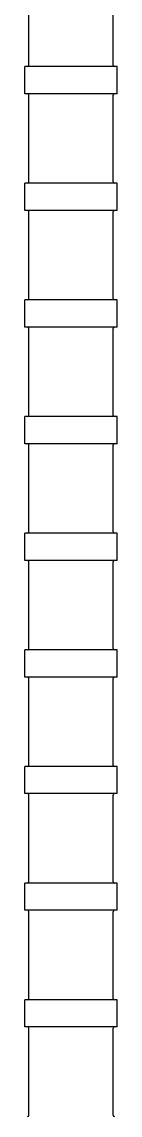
# Model space of a CAD drawing. Header units: millimetres. Extents: x 199 to 929, y 102 to 3359.
# Drawn here: x 444 to 512, y 911 to 1717 of the extents above; entities that cross this region are included whole.
import ezdxf

# ---------------------------------------------------------------- set-up
doc = ezdxf.new("R2010")
doc.units = ezdxf.units.MM
doc.layers.add('Visible Edges', color=255, linetype='Continuous', lineweight=50)

msp = doc.modelspace()

# ---------------------------------------------------------------- linework, layer by layer
at = {"layer": 'Visible Edges', "linetype": 'Continuous', "lineweight": 25}
for p, q in [((446.87, 1685.24), (446.87, 1749.24)), ((508.87, 1685.24), (508.87, 1749.24)), ((511.87, 1684.24), (443.87, 1684.24)), ((443.87, 1664.24), (443.87, 1684.24)), ((511.87, 1664.24), (511.87, 1684.24)), ((511.87, 1664.24), (443.87, 1664.24)), ((446.87, 1599.24), (446.87, 1663.24)), ((508.87, 1599.24), (508.87, 1663.24)), ((511.87, 1598.24), (443.87, 1598.24)), ((443.87, 1578.24), (443.87, 1598.24)), ((511.87, 1578.24), (511.87, 1598.24)), ((511.87, 1578.24), (443.87, 1578.24)), ((446.87, 1513.24), (446.87, 1577.24)), ((508.87, 1513.24), (508.87, 1577.24)), ((511.87, 1512.24), (443.87, 1512.24)), ((443.87, 1492.24), (443.87, 1512.24)), ((511.87, 1492.24), (511.87, 1512.24)), ((511.87, 1492.24), (443.87, 1492.24)), ((446.87, 1427.24), (446.87, 1491.24)), ((508.87, 1427.24), (508.87, 1491.24)), ((511.87, 1426.24), (443.87, 1426.24)), ((443.87, 1406.24), (443.87, 1426.24)), ((511.87, 1406.24), (511.87, 1426.24)), ((511.87, 1406.24), (443.87, 1406.24)), ((446.87, 1341.24), (446.87, 1405.24)), ((508.87, 1341.24), (508.87, 1405.24)), ((511.87, 1340.24), (443.87, 1340.24)), ((443.87, 1320.24), (443.87, 1340.24)), ((511.87, 1320.24), (511.87, 1340.24)), ((511.87, 1320.24), (443.87, 1320.24)), ((446.87, 1255.24), (446.87, 1319.24)), ((508.87, 1255.24), (508.87, 1319.24)), ((511.87, 1254.24), (443.87, 1254.24)), ((443.87, 1234.24), (443.87, 1254.24)), ((511.87, 1234.24), (511.87, 1254.24)), ((511.87, 1234.24), (443.87, 1234.24)), ((446.87, 1169.24), (446.87, 1233.24)), ((508.87, 1169.24), (508.87, 1233.24)), ((511.87, 1168.24), (443.87, 1168.24)), ((443.87, 1148.24), (443.87, 1168.24)), ((511.87, 1148.24), (511.87, 1168.24)), ((511.87, 1148.24), (443.87, 1148.24)), ((446.87, 1083.24), (446.87, 1147.24)), ((508.87, 1083.24), (508.87, 1147.24)), ((511.87, 1082.24), (443.87, 1082.24)), ((443.87, 1062.24), (443.87, 1082.24)), ((511.87, 1062.24), (511.87, 1082.24)), ((511.87, 1062.24), (443.87, 1062.24)), ((446.87, 997.24), (446.87, 1061.24)), ((508.87, 997.24), (508.87, 1061.24)), ((511.87, 996.24), (443.87, 996.24)), ((443.87, 976.24), (443.87, 996.24)), ((511.87, 976.24), (511.87, 996.24)), ((511.87, 976.24), (443.87, 976.24)), ((446.87, 911.24), (446.87, 975.24)), ((508.87, 911.24), (508.87, 975.24))]:
    msp.add_line(p, q, dxfattribs=at).dxf.unprotected_set("ltscale", 0)
for centre, start, end in [((445.87, 1685.24), 270, 0), ((509.87, 1685.24), 180, 270), ((445.87, 1663.24), 0, 90), ((509.87, 1663.24), 90, 180), ((445.87, 1599.24), 270, 0), ((509.87, 1599.24), 180, 270), ((445.87, 1577.24), 0, 90), ((509.87, 1577.24), 90, 180), ((445.87, 1513.24), 270, 0), ((509.87, 1513.24), 180, 270), ((445.87, 1491.24), 0, 90), ((509.87, 1491.24), 90, 180), ((445.87, 1427.24), 270, 0), ((509.87, 1427.24), 180, 270), ((445.87, 1405.24), 0, 90), ((509.87, 1405.24), 90, 180), ((445.87, 1341.24), 270, 0), ((509.87, 1341.24), 180, 270), ((445.87, 1319.24), 0, 90), ((509.87, 1319.24), 90, 180), ((445.87, 1255.24), 270, 0), ((509.87, 1255.24), 180, 270), ((445.87, 1233.24), 0, 90), ((509.87, 1233.24), 90, 180), ((445.87, 1169.24), 270, 0), ((509.87, 1169.24), 180, 270), ((445.87, 1147.24), 0, 90), ((509.87, 1147.24), 90, 180), ((445.87, 1083.24), 270, 0), ((509.87, 1083.24), 180, 270), ((445.87, 1061.24), 0, 90), ((509.87, 1061.24), 90, 180), ((445.87, 997.24), 270, 0), ((509.87, 997.24), 180, 270), ((445.87, 975.24), 0, 90), ((509.87, 975.24), 90, 180), ((445.87, 911.24), 270, 0), ((509.87, 911.24), 180, 270)]:
    msp.add_arc(centre, 1, start, end, dxfattribs=at).dxf.unprotected_set("ltscale", 0)

doc.saveas('drawing.dxf')
